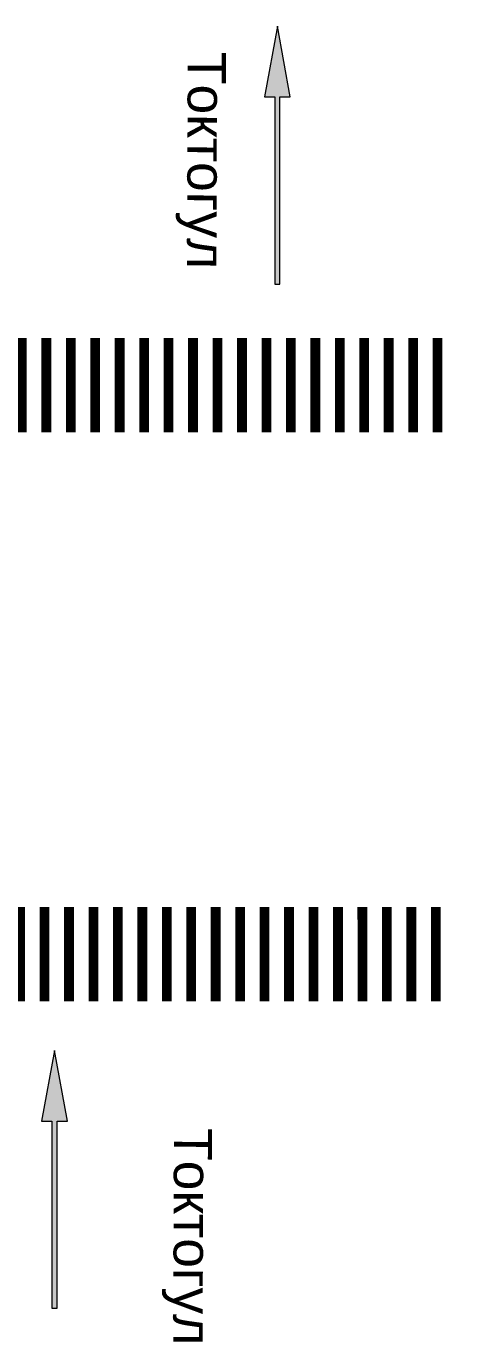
# Model space of a CAD drawing. Header units: millimetres. Extents: x 1734 to 2050, y 1482 to 1843.
# Drawn here: x 1991.38 to 2003.8, y 1803.67 to 1841.95 of the extents above; entities that cross this region are included whole.
import ezdxf

# ---------------------------------------------------------------- set-up
doc = ezdxf.new("R2010")
doc.units = ezdxf.units.MM
doc.layers.add('Описание', color=7, linetype='Continuous', lineweight=15)
doc.layers.add('разметка', color=251, linetype='Continuous', lineweight=15)
doc.layers.add('Разметки', color=7, linetype='Continuous')
doc.styles.get("Standard").update_dxf_attribs({"font": 'arial.ttf'})

# ---------------------------------------------------------------- blocks, each defined once
blk = doc.blocks.new('*U2')
at = {"color": 0, "linetype": 'ByBlock', "lineweight": 15, "const_width": 0.4}
for points in [[(-19.095, 2.003), (-18.693, 5.837)], [(-18.101, 1.899), (-17.698, 5.733)], [(-17.106, 1.794), (-16.704, 5.629)], [(-16.112, 1.69), (-15.709, 5.524)], [(-15.117, 1.586), (-14.715, 5.42)], [(-14.123, 1.481), (-13.72, 5.316)], [(-13.128, 1.377), (-12.726, 5.211)], [(-12.133, 1.273), (-11.731, 5.107)], [(-11.139, 1.168), (-10.737, 5.003)], [(-10.144, 1.064), (-9.742, 4.898)], [(-9.15, 0.96), (-8.748, 4.794)], [(-8.155, 0.855), (-7.753, 4.69)], [(-7.161, 0.751), (-6.759, 4.585)], [(-6.166, 0.647), (-5.764, 4.481)], [(-5.172, 0.542), (-4.769, 4.377)], [(-4.177, 0.438), (-3.775, 4.272)], [(-3.183, 0.334), (-2.78, 4.168)], [(-2.188, 0.23), (-1.786, 4.064)], [(-1.193, 0.125), (-0.791, 3.959)], [(-0.199, 0.021), (0.203, 3.855)]]:
    blk.add_lwpolyline(points, dxfattribs=at)
blk = doc.blocks.new('1-18-')
at = {"layer": 'разметка'}
blk.add_hatch(color=0, dxfattribs=at).paths.add_polyline_path([(-0.075, 5.45), (-0.075, 0), (0.075, 0), (0.075, 5.45), (0.375, 5.45), (0, 7.5), (-0.375, 5.45)])
at = {"layer": 'разметка', "color": 0, "lineweight": 0, "flags": 128}
blk.add_lwpolyline([(-0.075, 5.45), (-0.075, 0), (0.075, 0), (0.075, 5.45), (0.375, 5.45), (0, 7.5), (-0.375, 5.45)], close=True, dxfattribs=at)

msp = doc.modelspace()

# ---------------------------------------------------------------- block references
at = {"layer": 'разметка', "color": 7}
for p in [(1998.693, 1834.452), (1992.201, 1804.645)]:
    msp.add_blockref('1-18-', p, dxfattribs=at)
at = {"layer": 'Разметки', "color": 7, "xscale": -0.712388565240056, "yscale": 0.7123885652400561, "zscale": 0.7123885652400561, "rotation": 174.0117768827568}
for p in [(2003.503, 1832.88), (2003.45, 1816.324)]:
    msp.add_blockref('*U2', p, dxfattribs=at)

# ---------------------------------------------------------------- texts
at = {"layer": 'Описание', "color": 7}
for p in [(1996.082, 1841.21, 637.494), (1995.68, 1809.892, 637.494)]:
    msp.add_text('Токтогул', height=1.1133, rotation=269.8222, dxfattribs=at).set_placement(p)

doc.saveas('drawing.dxf')
